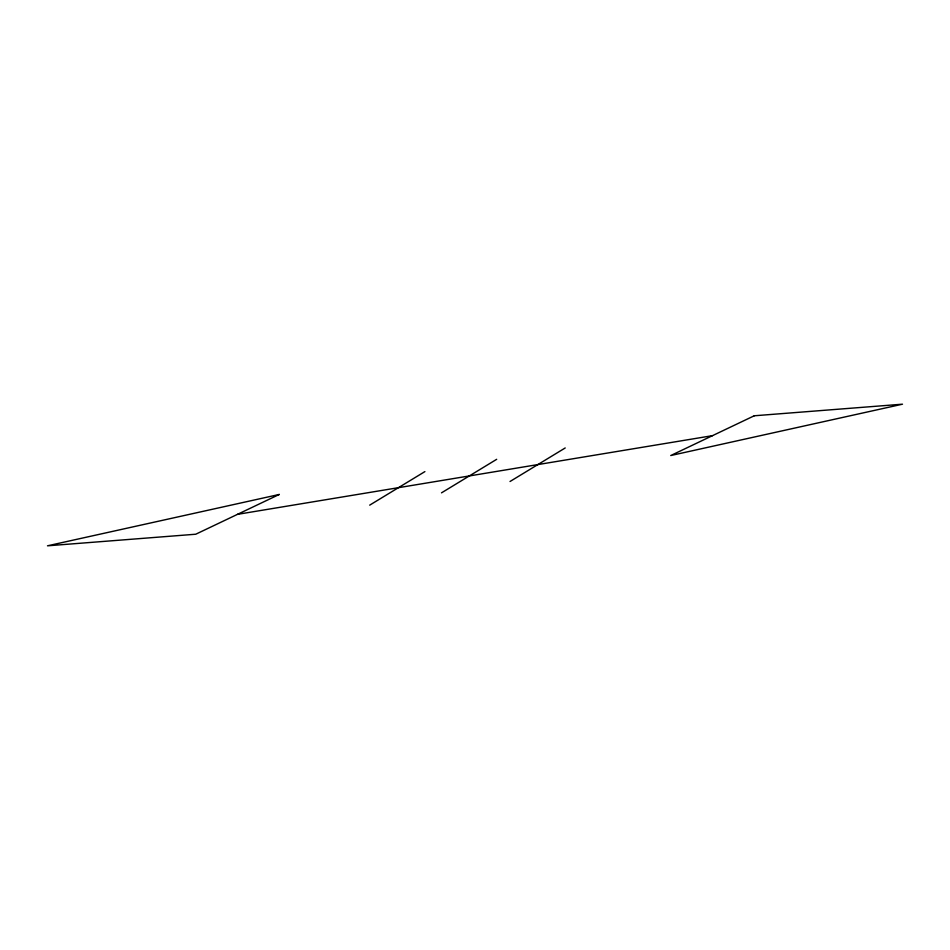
<?xml version="1.0" encoding="UTF-8"?>
<svg xmlns="http://www.w3.org/2000/svg" width="950" height="950" viewBox="0 0 950 950"><rect width="100%" height="100%" fill="white"/><g stroke="black" fill="none" stroke-linecap="round" stroke-linejoin="round"><path stroke-width="1.43" d="M369.704 505.139L424.899 471.604M441.501 492.848L496.684 459.313M510.019 481.496L565.214 447.961M237.5 514.342L712.5 435.658M279.252 494.463L195.748 534.221L47.5 545.811L279.252 494.463M754.252 415.779L670.748 455.537L902.5 404.189L754.252 415.779"/></g></svg>
